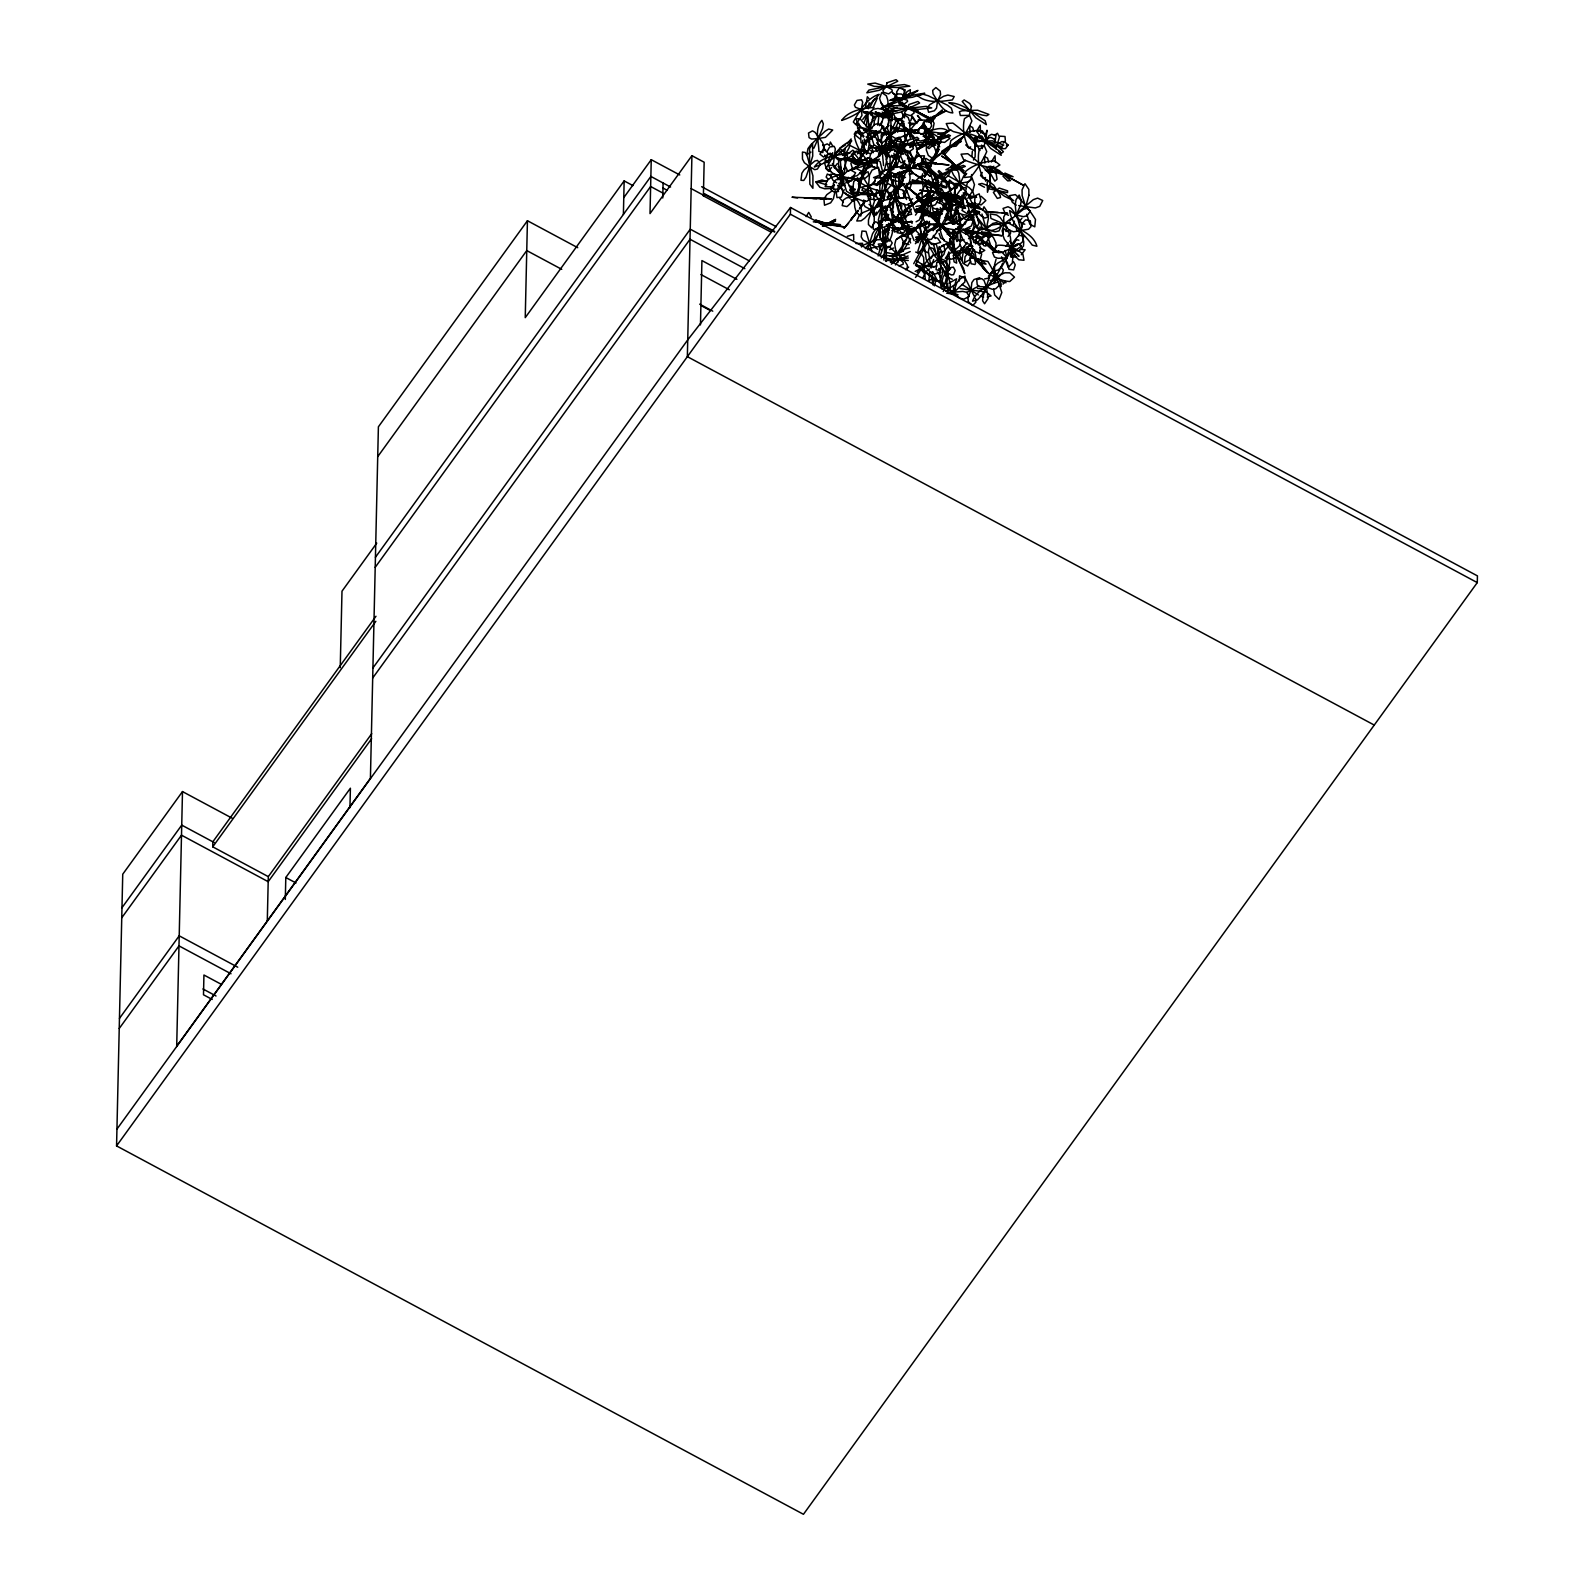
<?xml version="1.0" encoding="UTF-8"?>
<svg xmlns="http://www.w3.org/2000/svg" width="1594" height="1594" viewBox="0 0 1594 1594"><rect width="100%" height="100%" fill="white"/><g stroke="black" fill="none" stroke-linecap="round" stroke-linejoin="round"><path stroke-width="1.5" d="M874.17 125.229L874.189 121.283L876.839 115.465L878.752 117.298L877.816 125.288M896.047 143.042L899.355 160.476L900.889 162.727L904.814 161.891M928.724 281.401L929.9 272.136M930.318 212.221L930.338 207.439M933.187 282.955L931.912 271.936M898.598 222.443L898.657 217.661L902.881 217.999M936.156 192.595L936.256 186.896L932.908 186.339L930.816 188.849L925.895 205.765M939.065 261.436L939.125 257.65M1001.112 286.741L1001.152 283.832L996.21 273.71M116.94 1129.13L687.731 339.901L790.544 207.499L1477.439 575.892L1477.279 582.607L803.456 1514.3L116.561 1145.907L122.738 874.209L182.493 791.58L232.345 818.3M176.695 1046.501L182.493 791.58M267.294 920.953L268.31 876.64L212.739 846.832L212.839 841.811L375.965 616.26M285.306 899.434L285.804 877.517L350.401 788.213L349.943 807.7M340.239 667.667L341.993 591.195L376.762 543.116M370.406 778.669L378.396 426.813L527.435 220.729L577.725 247.688M527.435 220.729L525.243 317.644L624.151 180.899L632.918 185.601M623.393 214.433L624.151 180.899M679.761 174.961L651.249 159.679L650.013 213.596L691.916 155.674L704.149 162.229L703.392 195.843L771.237 232.226M662.745 197.995L663.084 183.011M691.916 155.674L687.353 356.657L1374.247 725.071M700.463 324.897L701.918 260.579L736.906 279.348M703.392 195.843L704.428 193.751L774.644 231.409M116.561 1145.907L790.385 214.214L790.544 207.499M942.213 289.152L940.819 281.799L935.917 280.285L934.423 285.844M860.202 159.261L862.852 140.272M842.27 175.121L842.409 170.638M869.627 128.556L869.746 124.073M995.871 247.827L996.011 243.025L993.58 237.865L976.006 215.808M959.369 280.962L959.528 275.802L965.446 278.492L974.352 296.384M907.225 269.227L907.384 265.321L904.715 261.117L888.974 246.293M948.769 292.658L962.756 291.383L966.741 292.34L969.212 296.444L963.971 299.154L959.887 298.178L953.351 292.878L953.63 285.625M905.492 177.273L901.845 178.907L902.084 172.929M937.87 178.448L937.491 187.913L942.293 189.746L945.66 196.201M940.779 261.735L933.148 248.525L929.82 247.369L935.299 256.773L940.779 261.735L938.268 252.211L939.185 246.671L941.915 252.33L940.48 268.689L939.404 270.582L936.077 269.625L936.794 262.352L944.963 261.775L950.283 268.569L949.008 270.083M953.571 244.38L954.906 251.852L959.727 252.988L961.68 248.126L960.186 244.878M840.118 178.369L840.377 173.248L837.926 169.801M880.326 231.429L880.008 237.626L884.451 244.5L887.958 247.508L889.811 247.13L892.241 242.965L890.03 239.658L888.197 240.017L880.526 247.05L878.155 255.937M895.429 264.943L901.586 255.339L910.234 251.553M867.574 196.301L869.507 174.902L872.038 170.14L878.453 167.25L879.47 174.404M971.603 174.563L971.324 179.684L968.375 181.875C959.947 182.991 948.988 186.697 943.409 177.791M952.495 165.417L955.563 165.617L964.091 171.056L958.93 166.155L955.563 165.617L941.596 156.053L947.274 158.902L966.243 174.603M958.392 169.562L955.125 169.044M975.548 243.822L975.827 239.16M1023.448 246.293L1023.746 241.81L1018.028 219.633L1015.199 214.413L1009.679 210.528C1011.393 224.595 1024.464 234.139 1032.254 245.117L1036.917 246.253C1033.271 233.282 1018.028 229.377 1008.026 222.642L1004.18 225.272L1009.48 230.313L1013.605 231.788L1028.588 229.197L1030.999 226.607L1030.302 220.749L1025.619 219.852L1023.248 222.383L1018.367 236.131M889.014 230.413L889.293 226.348L886.603 229.456L885.507 233.959L883.893 260.081M937.073 208.316L936.794 212.381L933.387 211.922L926.752 186.06M831.968 153.562L831.709 159.141L832.706 152.745M890.807 200.067L891.245 194.07L888.436 197.457M985.152 136.945L986.985 130.27L985.61 141.866C1009.122 153.303 984.156 141.348 980.071 136.546L985.889 142.165L981.705 135.869M840.735 167.031L840.417 171.076L842.808 173.367M885.387 221.187L886.822 206.284M959.449 221.885L957.815 210.428L950.941 209.99L948.55 208.196L948.251 204.749M917.486 132.84L917.566 131.764M971.902 156.351L972.36 151.271M987.224 181.895L987.483 192.276L990.412 182.453L989.117 166.115M886.204 261.456L886.324 252.589L882.1 231.728M884.311 234.039L884.869 228.201M921.611 212.56L921.232 216.565L925.576 213.735M838.922 158.902L838.404 163.963L841.253 174.364L841.931 184.864M918.642 132.621L919.001 129.114L920.794 127.62L925.377 128.715L926.951 132.242L920.674 134.175M887.639 231.21L888.316 224.913L898.279 220.928L906.847 215.29L911.708 214.234M922.567 173.826L921.99 179.066L918.343 176.775M886.065 159.48L886.782 153.243M885.746 184.904L885.268 189.068C889.89 196.52 898.239 203.056 906.807 205.048L912.107 202.259L908.381 197.656C899.753 197.337 890.289 198.573 882 200.983L878.991 206.343L883.734 208.097L887.878 206.244L899.036 196.401M942.512 211.863L943.19 205.985L945.381 202.916M851.973 158.284L857.672 162.249L869.049 157.607L857.672 162.249L855.32 160.556L860.64 159.181L863.549 160.715L857.672 162.249L846.633 157.567L857.672 162.249L858.15 158.185L853.507 152.506L851.535 154.538L852.67 156.929L860.461 164.062L855.54 164.421L852.471 162.588L869.427 163.963L837.527 158.304L868.491 164.82L876.501 168.008L847.869 158.563L852.989 159.52M879.928 220.849L879.45 224.913L881.402 224.575M882.359 184.207L883.136 177.851M882.339 207.419L881.641 220.948M994.517 281.899L994.556 264.843L996.051 259.304M995.951 148.84L999.438 137.064L997.485 133.238L994.377 135.51M897.004 96.955L889.711 100.402L902.523 99.027L903.061 95.281L901.606 94.086L896.665 93.827L894.732 96.855L907.285 100.103L907.564 101.398L903.678 104.566L899.116 104.208L898.837 102.972L906.986 94.863L917.965 90.4C907.365 98.449 893.816 103.749 881.103 108.272C893.935 100.402 909.815 94.684 924.779 93.309L912.485 97.274L890.767 100.063L902.563 99.047L910.114 93.01L910.373 89.722L907.086 91.615L902.563 99.047L900.59 99.764L904.475 95.959M868.312 108.79L869.148 102.674M887.021 137.084C885.606 145.552 881.083 154.738 874.269 160.058L869.527 159.061L870.623 153.562L873.911 151.291L882.12 150.155L889.611 147.007M863.789 199.927L863.251 203.673L865.143 206.702L871.42 209.97L874.249 217.461L874.229 221.865L871.719 227.822L868.451 224.535L868.471 220.032L874.807 200.107M906.827 183.449L905.87 189.825L903.041 193.711M927.429 143.281L935.917 139.973L935.499 142.743L929.063 148.621L927.389 147.525L935.917 139.973L948.53 134.753L950.462 135.749L940.938 139.495L931.514 140.073L933.964 136.765M995.333 139.774L996.011 135.251L991.448 134.314L988.798 135.948L985.61 141.866L994.576 143.181L995.353 139.535L990.83 137.423L988.4 137.961L985.61 141.866L986.048 138.578L987.842 137.702M887.041 182.852L887.659 178.667M884.052 171.614L886.623 161.333M883.255 201.183L885.826 190.921M939.663 262.93L940.34 258.646L936.136 243.723M904.794 148.461L891.943 156.81L889.313 156.969L888.077 153.901L891.444 149.975L891.963 146.15L890.508 142.902L896.486 138.618L898.976 139.455M973.456 160.038L975.11 156.81L975.528 137.502M990.711 166.095L989.715 172.232L994.835 181.138L997.047 179.265L996.19 173.985L994.277 172.212L989.715 172.232L985.271 170.14M1006.551 227.265L1005.874 231.449L1009.102 230.194M928.366 227.803L929.441 221.446M953.65 230.194L952.276 249.541L953.949 245.556L953.65 230.194L957.635 234.936L958.014 240.873L956.878 241.491L953.65 230.194L951.12 233.601L947.852 229.556M881.781 198.592L882.418 194.886M901.985 179.644L902.702 175.559M901.188 209.232L901.925 205.148M864.546 166.493L864.247 168.167L867.395 168.546L871.659 166.334L871.958 164.62L865.143 160.097L861.876 159.818M844.182 189.566L841.313 197.118L836.989 197.616L836.153 191.918L841.632 186.936M844.043 155.036L845.298 148.242M888.715 122.499L888.077 125.826L883.833 130.349L881.243 124.75C883.255 115.266 889.293 106.16 896.047 99.386M909.935 147.584L910.572 144.257M892.52 206.802L893.477 201.88M891.146 137.443L889.91 143.779L895.808 142.763M979.712 226.986L986.248 229.357L992.723 223.439L996.569 222.582L1001.351 225.85L999.059 230.911L995.134 231.807L986.248 229.357L988.419 218.498L987.961 212.739L983.996 206.821L982.542 210.408M866.339 127.022L867.754 112.855L863.31 112.556M880.924 205.646L880.665 197.337L883.136 182.633L882.1 180.222M927.628 209.372L928.525 205.227M835.256 190.344L833.423 198.632L830.633 202.837L824.516 205.247L823.919 198.991L826.788 194.687L832.148 190.842M973.376 249.003L969.57 259.782L964.549 262.671L965.047 256.773L972.918 246.353M964.808 224.535L972.4 209.571M939.464 254.94L938.627 258.527L934.642 261.695L915.175 271.418M878.692 205.506L880.167 199.37M888.874 232.445L879.988 255.976M850.279 190.702L851.256 186.697M960.265 227.803L954.866 238.542M890.07 119.729L886.862 117.119L888.615 110.026M954.547 220.709L956.559 216.425L956.978 222.602M964.211 246.313L962.059 259.224L962.915 263.209L967.578 266.019L970.487 261.456M907.903 214.971L908.799 211.544L904.436 209.81M893.656 177.671L894.732 173.587M1005.356 214.014L1003.662 217.103L1003.981 223.997L1002.128 230.951L1003.124 234.198M966.402 186.398L967.399 182.712L972.081 177.99L974.472 184.705L972.958 190.383L967.757 198.373M1002.626 263.189C998.84 272.873 992.564 283.134 983.877 289.132L977.381 288.375M874.827 137.064L876.441 131.186L867.455 135.211M927.309 184.007L928.425 179.923L931.514 183.569L929.88 199.011L921.81 210.547M923.922 245.177L922.787 249.262L917.865 252.968M867.475 249.919L872.536 233.78L875.226 229.576L882.618 224.654M1013.226 225.352L1014.422 221.187M894.174 215.31L888.276 230.971L887.3 236.012L888.994 241.312C895.35 231.409 892.64 218.159 890.249 207.439L887.2 206.184L886.244 212.42L887.619 216.226L896.286 228.34L898.896 230.094L903.121 228.301L901.248 223.001L898.697 221.287L892.381 221.387L886.364 219.394L883.255 220.251L880.506 224.893L883.196 227.524C890.568 224.794 896.824 217.999 900.829 211.265M960.445 200.983L962.238 194.886M861.517 247.03L862.613 243.324L855.958 243.523M939.783 194.149L941.536 188.231L938.009 188.032L929.88 199.011L923.185 200.465L920.316 199.37L917.905 194.588L922.189 192.057M905.372 96.736L902.563 99.047L904.575 92.392L903.778 89.662L899.315 87.849L896.605 91.934L897.402 94.723M911.648 182.971L909.835 188.789L905.95 187.355M904.356 117.279L904.754 112.297L908.062 108.352L908.879 104.546L917.945 101.478L919.618 103.032L901.088 112.038L888.695 114.609L890.787 111.839L908.062 108.352L926.214 106.36L931.713 107.934L919.12 109.309L896.167 108.153L889.611 105.862L901.686 105.602L913.621 111.221L914.179 112.935L910.493 115.685L905.332 114.051M910.732 120.845L912.226 116.083L916.929 123.475M936.256 213.197L937.71 208.655M924.739 248.684L926.234 259.344L931.055 267.772L933.666 259.603M939.842 281.68L941.297 277.137M896.505 167.45L899.175 159.28M884.65 217.083L886.125 212.6L885.208 205.765M831.351 153.761L828.123 160.675L825.034 160.914L827.804 154.339M953.351 292.878L956.719 283.194L959.688 279.109L965.008 276.121L964.888 281.979L953.351 292.878L948.888 288.574M976.524 131.366L980.21 125.149L980.469 131.445M991.368 161.99L995.074 155.774L995.333 162.09M925.815 226.268L917.845 251.234M956.42 214.254L957.815 210.428L955.543 214.134M864.048 122.858L867.754 112.855L862.752 119.411M955.603 214.871L957.795 208.973M902.224 168.944L903.957 164.282M908.998 168.625L910.174 165.457M885.148 252.709L886.922 247.947L885.268 242.408L880.725 246.771M902.563 99.047L905.233 89.862L902.762 89.125M975.07 242.866L977.361 236.908M833.184 165.736L835.316 148.76L834.18 146.369L829.657 146.967L827.007 151.55L828.123 153.881L833.941 156.013L838.006 159.798L841.473 160.157M887.4 199.17L889.053 194.966M881.303 182.234L879.709 186.259L880.267 195.066M929.92 168.107L940.38 141.368L929.143 169.183M969.889 236.749L980.728 237.367L985.75 235.912L989.575 230.791L983.578 228.998L978.676 230.413L969.889 236.749L978.098 242.965L980.569 247.09L979.812 253.227L974.073 251.234L971.543 247.01L969.889 236.749L973.854 226.806L973.914 221.825L969.989 217.023M870.065 107.077L873.871 99.565L877.298 98.19L872.934 107.874M886.384 220.37L888.735 214.532L885.766 214.891L883.614 217.98L875.066 234.796L873.074 245.416C878.872 234.796 882.797 221.108 881.004 209.173L878.433 219.633L879.768 235.613L880.645 238.522L883.514 238.423L882.777 229.556L876.999 222.283L875.206 221.785L872.914 225.153L873.333 229.118L875.086 229.596L880.346 226.886C880.665 237.008 870.045 241.093 865.303 248.624M845.776 183.171L848.187 177.253M873.93 134.633L875.524 130.708M852.89 158.703L850.897 163.445L852.69 169.482M860.162 161.392L858.21 166.015L854.523 168.326M872.038 159.38L858.289 183.987M896.665 174.224L893.218 176.854L891.325 175.878L888.794 170.399L886.403 160.436L888.396 154.319L889.99 156.112L890.189 160.237L888.416 179.743L885.148 190.045C882.418 178.608 890.468 167.27 894.931 157.129L898.339 155.734L893.975 165.437L883.793 176.954L881.442 178.528L879.709 176.914L881.94 171.714L884.351 170.12L893.596 168.685M889.89 199.469L891.544 195.624M915.474 277.456C922.468 268.888 927.469 254.781 939.882 253.147M922.707 278.372L924.46 274.367L923.603 257.371L921.452 253.924L915.733 252.071M1009.361 221.068L1016.215 214.971L1020.459 205.447L1021.276 200.505L1019.184 195.006L1016.036 199.728L1015.199 204.769L1016.215 214.971L1020.937 222.263L1022.013 226.806L1020.04 232.804L1016.753 229.835L1015.697 225.392M890.628 126.862L897.462 131.306L900.829 123.754L903.32 121.642M896.924 141.109L898.677 137.243L900.61 139.076L900.59 143.121L898.279 152.964L895.629 162.747L890.03 171.514C888.834 160.416 900.072 153.542 903.519 143.819M884.032 199.409L880.665 197.337L884.869 188.192M813.876 148.182L822.524 128.596L823.341 123.914L821.906 120.347C814.235 128.775 818.758 141.328 818.898 151.39L822.803 152.566L823.839 146.449L822.843 143.002L815.072 132.322L812.482 130.867L808.517 133.039L809.055 137.622L811.585 139.057L818.36 138.519L825.453 137.343L832.726 130.031L828.621 129.054L825.154 131.186L811.027 144.536L807.999 148.561L806.843 154.558L810.928 152.107M928.425 170.697L924.44 177.173L927.13 171.873M910.652 238.462L903.26 250.896L897.362 254.363L902.144 248.425L909.098 233.641M869.726 141.149L868.172 149.736L871.619 145.532M967.159 242.467L961.72 249.859M960.624 199.37L966.183 192.157L966.362 195.743M951.658 200.705L947.374 209.372L948.47 217.641L950.721 220.829L956.101 221.606M946.657 218.956L943.887 224.555L948.729 223.359L951.02 220.928M867.913 151.45L866.478 154.339L863.271 144.078M908.998 206.303L903.818 216.525L904.914 219.036L911.429 209.113M903.798 196.979L906.707 191.28L906.189 186.757M889.89 146.708L892.082 142.424L887.898 131.485M929.242 167.41L939.045 149.079L935.22 157.527L930.258 163.226L930.836 159.619L933.885 156.152L929.581 170.1M923.384 216.525C916.769 226.866 923.026 239.917 924.261 250.955L928.106 252.828L929.362 246.592L927.828 242.487L916.072 230.851M915.434 265.122L928.804 239.279M933.267 230.672L939.902 217.86M844.162 168.725L846.613 160.038L843.425 154.379M869.109 162.01L858.907 186.08L858.03 194.129L865.383 163.823L861.816 172.391L864.267 179.086L868.71 175.201L868.132 171.833L866.817 172.052L857.393 180.74M915.494 215.11C920.077 208.117 926.572 200.864 934.423 197.616L938.348 199.629L935.419 204.709L931.653 206.104L923.803 205.247L915.892 206.463M945.342 207.359L948.35 200.824L943.748 209.033M931.135 258.487L933.148 254.681L935.379 254.781M882.379 177.631L876.919 185.462L874.07 184.386L875.265 178.767L877.756 176.595M881.582 207.2L876.122 215.051L873.273 213.975L874.488 208.356L880.725 205.606M902.005 179.445L904.017 175.679M1009.998 252.47L1001.889 266.437L998.223 269.944L992.145 271.737L993.939 266.796L997.705 263.189L1007.129 257.81L1005.117 250.417M857.672 162.249L860.68 156.67L860.302 153.901L856.177 151.131L852.77 154.299L853.149 157.009L857.672 162.249L864.446 152.466L859.186 160.576M913.741 263.687L927.628 238.283M932.251 229.815L935.718 223.459M982.223 172.471L980.569 175.539L983.378 178.329L985.53 177.532M868.551 196.879L869.926 194.348M941.456 213.138L936.873 221.347L937.71 222.064M879.788 176.755L882.777 171.395L886.822 169.582M915.275 168.227L917.666 163.983L924.321 163.345L926.154 161.831L924.58 158.304M901.626 181.676L896.226 188.809M899.674 228.978L897.063 232.644L900.749 233.342L904.794 231.927L904.814 230.433L900.989 227.862L902.862 224.555M879.489 199.389L874.17 210.249L873.95 216.067L876.421 212.141M879.569 125.707L881.661 122.041M902.702 179.584C899.255 189.327 888.037 196.201 889.213 207.28L894.812 198.533L897.482 188.75L899.793 178.907L899.793 174.862L897.88 173.029C891.644 180.401 898.657 188.251 898.538 196.261L900.072 198.493L904.017 197.656L903.957 192.157L902.443 189.965L897.482 188.75L893.337 185.581L890.647 185.761L887.26 189.686L884.052 190.662L881.303 195.325L883.973 197.935M954.567 239.1L965.067 221.945L968.634 219.295L973.356 220.032L971.483 225.91C964.171 229.895 955.464 233.023 947.254 234.438M891.723 214.393L893.417 211.464M972.798 230.851L975.907 225.491M844.7 155.435L849.044 147.963L851.136 138.957L847.072 143.659M955.204 189.128L957.376 185.402M917.148 272.614L919.678 268.37L924.739 273.451L925.237 279.05M879.509 159.121L858.429 165.457L850.798 169.622L861.577 166.752L868.85 162.209L871.26 158.204M806.166 216.625L808.716 212.381L811.346 217.043M837.886 179.863L841.253 174.364L832.407 163.544M943.21 291.563L947.593 284.429M864.964 143.56L857.413 153.96M882.438 241.033L884.75 237.406L887.3 241.81M980.728 133.099L982.243 130.768L986.307 137.164L984.096 146.03L975.189 146.13L974.273 142.384L976.883 141.408L992.484 140.85L1003.722 145.054L1001.59 146.389L996.927 145.652L975.07 139.236L963.693 133.338C977.481 133.358 988.878 144.337 999.996 151.39L1001.211 155.295L990.711 148.441L977.082 132.123L979.015 130.608L984.733 134.215L985.73 137.044M904.874 160.516L903.081 163.246L908.978 165.716M870.722 147.445L868.65 150.553L864.346 151.051L863.51 145.353L868.969 140.372M925.536 136.207L931.613 125.886L931.055 122.977L926.552 120.128L923.504 122.3M896.565 250.995L894.214 254.462L890.09 256.176M863.789 130.648L864.924 128.994L867.415 130.907M867.315 137.243L868.411 135.629M834.3 167.828L837.129 163.724M979.991 150.513L974.87 141.607L978.995 135.61M993.839 166.234L989.715 172.232L986.028 166.932M870.463 139.595L876.441 131.186L879.031 140.949M887.38 126.484L885.009 129.791L888.376 133.896L891.544 134.255L895.489 132.302M377.718 456.661L526.757 250.577L561.746 269.326M623.772 197.656L651.249 159.679M121.961 907.743L181.736 825.114L214.234 842.549M375.427 557.282L650.87 176.436L670.596 187.036M121.742 917.805L181.497 835.176L268.19 881.681L371.601 738.699M375.188 567.344L650.631 186.498L662.865 193.073M212.739 846.832L375.845 621.301M704.428 193.751L703.392 195.165L691.178 188.61M119.45 1018.427L179.205 935.817L237.725 967.199M372.916 667.986L690.262 229.197L749.459 260.958M119.231 1028.509L178.986 945.88L231.01 973.775M372.677 678.048L690.023 239.259L744.856 268.669M268.31 876.64L371.721 733.678M176.715 1046.162L370.406 778.33M920.316 217.86L923.165 213.935M1005.814 246.353L1008.325 242.886M951.379 243.444L943.787 251.374L937.451 252.49L939.583 247.767L949.745 241.969M945.84 196.261L948.33 192.894L951.977 196.6M861.517 205.865L864.087 202.398M892.301 255.976L896.187 254.442L902.184 246.432L903.36 241.81L900.789 236.091L895.868 239.937L894.732 244.44L897.92 262.532M993.66 282.835L1002.546 272.674L1003.323 269.944L1000.893 266.816M859.624 208.495L865.243 201.063M1014.86 215.07L1033.311 199.668L1037.614 198.114L1042.735 200.525L1039.746 206.343L1035.343 207.957L1018.646 205.606M1018.865 222.263L1021.973 218.139M901.845 178.907L904.475 175.44M881.223 257.929L883.853 254.442M988.36 276.18L993.48 270.143M850.698 220.231L858.23 210.348L850.937 219.713L857.213 211.484M917.885 242.686L926.433 228.38L929.9 225.073L934.124 223.738M859.684 208.435L864.087 202.677M864.904 201.761L859.385 208.874M1021.256 254.761L1025.121 249.76L1020.24 249.322M862.553 193.81L875.106 180.76M1008.006 236.47L1010.716 232.983L1009.739 229.795M925.118 140.113L919.499 147.306L916.291 149.119M878.971 202.916L864.785 218.139L861.079 220.809L856.775 220.988L859.385 215.21L863.191 212.48L879.529 205.686M1003.005 284.111L1005.236 281.441M941.058 183.669L937.491 187.913L932.51 184.027L930.278 183.948M937.87 261.017L943.907 254.402L944.923 250.896L943.867 244.838L941.735 245.775M903.36 233.9L901.008 236.669L907.125 234.856M831.61 167.569L828.481 171.235L825.991 168.565C832.048 157.846 839.241 144.835 851.754 140.87C842.568 152.486 828.442 162.568 814.315 166.971C821.448 157.069 835.415 154.817 846.693 154.02L847.869 157.726L843.605 159.34M866.219 132.143L869.607 128.197L872.277 128.018M949.566 210.388L946.159 214.273L945.84 220.271L950.144 219.195M906.428 238.961L902.662 243.224L908.998 244.52M857.711 211.325L844.003 228.36L848.606 223.16M953.332 217.481L955.762 214.712L956.36 209.691L954.886 188.451L953.63 183.708L949.466 179.923C945.501 190.742 956.798 198.393 958.671 208.396M870.862 122.818L873.094 120.327M843.525 169.382L845.756 166.872L847.47 170.737M919.2 128.855L922.149 125.647M918.264 224.993L922.169 220.809M894.194 222.423L897.163 219.255M915.374 243.703L929.143 229.795L932.869 228.221M1003.303 143.101L1005.376 140.89L1005.017 136.506L1000.056 136.187M968.554 238.701L972.898 234.119L967.837 233.162M930.577 122.917L935.001 117.936L926.811 120.745L933.984 115.904L928.864 122.16M890.229 210.348L893.517 206.941L890.608 202.817M888.675 176.655L891.544 173.786M870.304 112.198L873.313 109.229L877.975 108.452L887.459 110.584L897.482 110.683M910.433 147.306L914.279 143.5L917.387 149.079L917.148 153.542L913.203 161.313L914.059 168.625M873.691 137.263L877.776 133.298L881.243 132.382L886.583 134.693M847.709 182.493L853.906 178.946L859.226 181.258M975.787 243.424L985.59 235.832L989.495 237.247L986.168 242.627L978.317 244.679M948.828 283.234L956.639 278.83L954.886 284.529L945.76 291.224M958.074 255.837L970.049 244.938M955.244 289.132L951.937 292.3L958.054 294.85M937.631 138.359L944.644 132.481L950.662 129.752L939.643 137.702M934.622 229.297L937.73 226.388L939.444 220.41L935.817 220.55M933.745 217.82L936.256 215.529M905.691 269.725L908.64 267.055M845.218 155.853L852.83 150.234L855.42 152.347L848.506 158.105M916.171 180.321L919.22 177.592L915.335 174.543M891.405 264.166L895.967 260.081L892.082 257.013M830.295 153.124L823.6 157.049L819.914 154.14L822.564 150.314L825.553 149.597M1019.243 244.679L1022.571 241.75L1023.886 235.693L1018.865 235.474C1011.991 242.129 1007.328 252.131 1005.993 261.595L1008.265 267.393L1012.29 263.09L1012.808 258.029L1010.337 236.868L1008.683 232.206L1003.802 228.619L1002.726 234.597L1004.419 239.379L1014.96 252.41M887.021 197.118L891.644 193.133M906.568 128.178L904.017 130.369L897.462 131.306L895.509 127.759M909.716 169.841L912.844 167.211M925.377 121.523L930.637 117.159L934.104 123.316L933.008 128.715L926.532 138.319L926.333 150.035L928.326 155.435L934.423 159.739L936.495 152.964L934.542 147.684L926.532 138.319L924.321 126.803M904.475 210.707L899.733 214.612L927.549 193.81C895.33 218.219 906.269 206.802 930.497 192.774L925.038 196.122M942.253 109.906L928.824 121.343M880.665 197.337L883.853 194.727M896.386 142.643L888.017 150.593L878.533 155.295L878.952 152.546L882.399 150.334L895.848 144.556M915.494 210.388L947.872 192.655L959.189 183.708L946.059 193.512L916.151 209.75M898.179 206.124L901.507 203.514M956.4 188.291L957.376 187.514L952.714 183.27M1016.215 214.971L1023.388 209.352L1027.074 208.356L1030.401 211.046L1027.034 215.728L1023.448 216.684L1016.215 214.971L1011.174 208.316L1008.006 206.742L1003.044 208.435L1005.256 213.696L1008.504 215.31M834.3 184.605L831.57 186.737L825.134 186.777L826.907 180.7L830.892 177.592L841.253 174.364M979.752 212.181L977.182 214.194C969.411 215.13 959.409 217.143 955.145 208.495L959.05 206.562L962.756 208.256M973.157 207.798L975.667 205.845L979.892 207.081M1010.277 222.722L992.883 224.814L988.121 226.328L985.231 229.675C995.612 233.421 1003.403 223.758 1011.094 218.498M902.224 217.74L899.414 221.008L903.081 219.693M872.177 119.291L875.624 116.681M883.355 214.672L886.125 212.6L882.658 209.551M867.475 140.73L870.185 138.698M871.021 147.604L873.811 145.512M834.499 185.322L831.41 187.634L830.992 189.825L834.579 192.396L838.603 191.38M942.333 111.022L926.811 122.1M926.473 198.314L923.065 200.844L920.216 200.904L916.251 197.397L918.921 193.452L921.85 193.412M966.701 173.626L963.812 175.778L960.345 183.131L955.284 189.148L954.248 193.153L956.021 199.13L960.325 196.66M929.342 269.047L925.935 271.598L923.065 271.638M921.471 126.862L924.221 124.85M909.596 125.607L917.965 121.682M915.594 241.65L926.333 234.816M893.337 147.664L896.366 145.512M906.647 208.774L924.261 196.261M879.111 198.413L874.17 200.346L873.691 196.7L876.102 193.073L877.975 193.273M903.997 184.246L891.126 192.595L888.496 192.754L887.26 189.686M928.884 280.763L933.745 277.476M899.833 166.812L903.838 164.122M885.587 252.39L896.187 254.442L904.635 248.963L909.477 247.947M923.105 144.357L920.097 146.25L916.53 141.567M979.374 253.705L984.773 250.338L979.832 247.628M822.484 226.149L835.654 219.394L822.604 226.248M1006.073 282.676L1003.005 282.258L997.505 277.695L992.424 280.723L990.013 280.365M935.917 139.973L918.204 149.298L925.895 144.018M845.318 145.094L839.779 148.282L844.681 152.606L849.801 153.263M966.283 230.632L970.148 228.42M978.776 285.984L966.881 292.379M851.893 190.802L855.042 189.028M916.092 221.765L919.339 219.952L921.591 215.628L927.509 195.185L927.967 190.104L925.217 185.183C917.965 194.289 925.855 205.487 924.161 215.748M847.032 171.216L856.098 168.366L861.836 171.335L857.054 175.798L851.953 176.555M909.357 174.523L912.904 172.67L909.158 168.067L900.371 168.386M859.445 163.226L868.85 162.209L880.087 155.774L879.788 153.343M937.511 214.373L941.456 212.381M909.477 200.366L912.704 198.752M822.624 226.308L835.555 220.948L825.831 225.192M890.827 170.498L894.075 168.964M926.014 190.702L919.718 190.244L945.979 193.571L947.872 192.655M959.907 241.431L963.892 239.558M900.471 131.206L904.316 129.413L914.458 130.23M928.326 222.343L896.625 239.14L927.15 221.247L918.184 226.009L908.46 233.979L911.19 233.8L916.171 229.536L907.265 231.329L913.681 227.663L915.115 227.504L914.697 229.038L929.362 222.901M1014.96 255.339L1012.728 256.335L1010.696 247.469L1016.255 239.578L1018.865 240.216M938.866 175.021L940.998 174.105L942.074 180.142M940.878 283.254L943.01 282.317L944.086 288.375M897.422 230.791L894.513 232.027L893.517 228.081M970.387 198.692L976.285 196.182M995.114 276.977L1004.937 272.793L1009.819 272.853L1014.481 277.137L1009.759 281.52C999.797 280.962 989.097 275.304 982.621 267.732L981.525 260.42L987.862 261.416C993.7 270.92 998.521 281.839 1001.789 292.519L999.099 299.393L994.676 294.99L993.62 289.291M956.539 257.152L951.857 259.145L945.302 258.367L948.39 253.984L953.172 251.932L970.507 248.784M899.036 265.939L903.14 264.205L903.24 262.412L899.554 259.284L895.27 256.375L885.188 255.399L885.925 257.949L889.591 258.826L908.261 260.48M889.611 249.7L893.636 248.006M915.733 239.598L927.23 234.816M916.61 239.08L927.648 234.517M895.051 174.144L905.83 170.379L911.35 170.598L893.218 175.44M879.569 175.181L873.552 177.611L880.725 178.03L891.185 175.738L889.731 172.491M912.545 166.015L915.972 164.66M908.102 255.996L890.428 262.472M855.081 189.965L851.893 188.092M970.686 146.907L968.514 147.704L965.705 144.895M931.016 136.666L926.532 138.319L930.577 139.674M906.847 230.074L910.891 228.6M960.963 201.402L947.374 209.372L937.232 209.531L933.148 208.137L930.677 203.594M970.347 204.949L975.309 203.155M969.152 197.596L972.38 196.421L976.604 197.357M892.819 133.478L885.168 134.334L882.737 135.928L880.506 141.149L882.259 142.743L884.61 141.169L894.792 129.652L899.155 119.948L895.728 121.343C891.285 131.485 883.235 142.822 885.965 154.259L889.213 143.958L891.006 124.452L890.807 120.327L889.213 118.534L887.42 128.676L892.142 140.113L894.015 141.069M876.6 183.629L858.907 187.833M909.795 228.759L900.989 227.862L909.457 225.013M897.123 107.336L878.234 115.784L873.452 116.561L870.344 114.648M867.594 196.66L881.343 191.499M1017.111 245.376L1002.686 252.27L998.402 252.788L993.5 249.501L997.764 245.277C1006.472 244.599 1016.334 248.365 1022.87 254.104L1023.986 260.26L1018.845 259.762L1015.458 256.614L1010.696 247.469L1015.717 240.495L1010.696 247.469L1010.596 256.833L1011.752 257.212L1010.696 247.469L1019.582 243.703L1020.957 246.632L1016.793 249.401L1014.302 249.7L1010.696 247.469L1017.012 244.101L1019.901 244.121L1022.531 247.668L1018.905 250.916L1015.956 250.896L1010.696 247.469L1019.004 256.335L1016.295 253.924M929.043 201.203L928.186 197.038L934.004 195.165M932.988 267.154L936.873 265.899M979.792 277.695L974.034 279.528L971.862 282.596L970.945 290.427L967.937 297.779L968.315 301.704L972.679 305.55L975.867 302.183L975.488 298.357M936.714 196.839L929.88 199.011L926.313 194.627M885.228 144.596L892.082 142.424L886.902 137.682M891.943 230.652L898.717 228.56M864.665 149.517L854.045 152.267M905.512 222.981L911.449 221.187L912.047 223.479M847.291 236.31L853.607 234.497L853.746 239.897M965.944 247.249L972.22 245.456M958.552 220.41L962.377 219.334L959.289 216.764M987.204 297.002L991.05 295.926L987.941 293.356M901.666 142.165L906.627 140.79M861.119 245.934L877.158 239.797L880.805 239.578L884.232 243.005L879.509 246.711L875.783 246.931L863.051 240.076L861.198 236.868L861.975 231.05L866.02 231.389L871.998 251.673M904.974 183.928L901.287 184.884C895.669 193.273 892.481 204.171 892.56 214.273L896.207 219.135L898.956 213.755L893.497 190.921M869.288 248.564L874.648 247.329L877.736 249.262M902.483 118.335L898.378 119.271L894.194 117.518M912.485 221.606L909.178 222.323L887.659 218.896M916.171 237.725L926.174 236.589M885.447 260.778L908.381 258.009M885.188 229.596L888.496 228.998M984.693 278.87L988.858 278.113M924.181 131.923C932.151 131.126 940.161 125.508 947.832 130.788L944.644 132.82L939.802 132.999L924.679 130.967M896.027 145.552L881.522 148.461L874.349 148.023L884.849 145.233L896.286 146.947M881.861 208.296L884.829 207.858M900.989 227.862L912.007 226.408M888.117 119.929L894.154 119.151C901.646 124.99 908.819 132.481 914.279 140.252L913.302 146.469L909.516 144.715M1011.871 257.272L1016.633 256.734M977.361 243.623L980.987 243.224M918.104 120.028L919.32 119.909M917.287 155.814L918.503 155.674M886.862 117.119L890.408 116.78M872.416 138.817L867.913 139.216L870.185 145.174L873.771 147.883L882.12 150.155L883.554 165.577M845.059 185.362L840.556 185.781L842.827 191.738L846.434 194.448L862.992 201.003L867.016 201.282L870.942 197.696L866.2 193.87L862.254 193.571L854.763 196.72L846.553 197.855L843.266 200.127L842.19 205.626L846.932 206.602C853.726 201.302 858.269 192.117 859.664 183.649L857.632 177.731L853.766 181.596L853.129 186.279L854.783 207.2L856.217 212.141L860.76 216.067C864.247 205.825 854.683 197.875 849.941 189.865M1001.789 212.64L1007.767 213.337L984.434 211.743M942.054 213.735L915.215 211.902L917.227 211.006L939.284 214.373M892.321 228.54L898.817 228.042M951.538 209.073L947.374 209.372L941.157 203.693L936.973 202.279M913.163 161.512L910.433 161.691L914.757 161.711M891.444 149.975L894.134 149.796L898.279 152.964L903.26 154.2M884.411 243.683L878.274 244.081L881.123 249.84M910.194 181.955L914.657 181.676M833.523 188.371L824.795 188.789L819.874 187.255L815.889 182.114L821.946 179.983L826.987 181.557M915.813 237.068L926.692 236.789M869.049 199.469L873.97 199.27M946.617 293.157L954.567 294.332M820.213 198.792L826.708 198.573L804.332 198.154L831.45 198.792L791.979 197.218L797.598 197.915M979.334 211.643L974.91 211.344L977.979 211.504M868.85 162.209L876.959 162.09M921.79 264.205L928.943 266.577M909.178 173.746L913.342 173.686M893.457 189.925L895.33 199.23L897.542 199.21L914.099 240.594M958.711 240.196L963.653 240.156M897.382 98.33L903.459 98.31M937.73 134.195L943.548 134.175L949.944 138.339L944.604 142.404L934.602 141.049M971.164 136.307L974.87 141.607L979.413 141.587M892.939 224.854L886.384 224.754L887.22 226.946M915.853 265.72L934.722 266.656M890.926 227.623L898.976 227.822M979.672 137.542L974.532 137.403L974.87 141.607M884.969 117.059L878.174 115.206M934.941 244.48L931.434 244.4L929.501 241.192M828.82 162.508L824.417 162.349L826.23 168.426L834.12 174.085L849.542 178.329L852.83 177.392L855.599 172.77L850.837 170.1L847.45 171.056L841.891 176.555L835.495 180.122L833.383 183.33L833.642 189.327L837.647 189.088C840.855 179.325 848.606 168.366 843.844 157.826L840.337 161.273L841.891 176.555L846.573 191.26L851.375 194.229C851.375 182.095 839.48 174.224 832.825 165.338L828.681 165.338L830.673 171.275M812.801 198.513L816.746 198.652M976.265 211.504L967.638 211.683L978.836 211.663M987.224 211.962L998.163 212.4M882.976 191.579C872.456 189.686 861.039 184.804 853.388 177.073M948.37 204.47L954.886 204.829M967.478 204.47L970.029 204.61L968.833 203.673M894.593 151.45L898.099 151.669L899.913 148.601L898.438 147.325M897.302 181.258L890.568 179.624L891.185 175.738L884.072 174.822M899.036 173.407L903.021 173.666M949.586 181.855L941.078 181.656L942.572 187.195L946.338 187.913L946.896 186.598L944.963 177.552M847.271 180.481L851.654 180.819M905.671 130.927L913.9 132.8M909.775 136.148L913.342 136.426M890.787 115.465L879.828 116.043L882.877 117.876L887.818 117.498L875.206 111.998L876.541 112.138M908.441 122.977L913.402 123.435M882.857 231.21L886.842 231.588M954.906 221.367L952.754 221.128L956.221 223.379M874.03 107.456C862.752 108.253 848.805 110.504 841.652 120.407C855.779 116.003 869.906 105.921 879.111 94.305C866.578 98.27 859.385 111.281 853.348 122.001L855.819 124.691L861.975 115.485L861.278 109.448L862.673 102.195L861.537 99.804L856.994 100.402L854.364 104.985L855.46 107.316L861.278 109.448L865.363 113.234L868.81 113.592M825.293 181.337L816.068 181.656L826.868 184.884M847.629 178.13L854.245 179.006M896.187 254.442L904.874 255.598M880.207 195.604L884.61 196.182M945.979 193.571L947.832 193.83L925.775 191.021L959.15 196.082L953.451 194.747M999.398 147.027L1001.988 147.385M963.493 199.27L962.198 199.091L963.115 201.641M905.432 139.634L904.316 129.413L894.114 127.899L889.93 125.488M927.887 190.941L949.406 194.109M813.299 221.825L840.476 224.694L823.46 224.116L831.112 225.431L815.55 220.111L833.961 225.511L844.959 227.045L815.65 221.686M952.873 183.808L959.189 184.824L962.557 189.048M891.644 116.78L864.884 111.739L891.504 117.239M988.758 188.789L1007.567 192.575L1007.587 190.842L999.259 188.072L993.381 192.376L997.326 198.393L1000.514 197.497L1000.155 195.524L993.68 185.083L985.391 179.225L985.61 181.118M937.949 213.098L942.293 213.835M960.106 288.594L986.387 292.081M893.337 176.137L899.116 178.189M876.521 139.415L880.705 140.272M849.164 185.98L853.348 186.817M897.741 147.664L903.3 148.8L907.265 152.227M878.433 112.556L891.006 117.697M940.56 213.058L935.02 211.863L932.032 213.337L931.912 214.791L938.906 217.88M929.202 170.339L933.008 171.216L948.43 184.187M878.095 131.605L881.402 132.422L882.917 134.593M940.44 215.409L916.291 208.734L922.747 209.631L939.005 215.907M915.056 129.772L918.383 130.628M969.072 220.271L964.988 219.215L961.979 215.17M904.276 128.158L908.062 129.134M820.89 224.276L824.477 225.232M935.558 143.121L939.025 144.078L935.399 141.766M866.1 136.865L870.244 138.02M838.743 183.43L844.979 185.143M895.828 118.275L900.65 119.61M870.902 153.801L860.421 150.792L850.558 145.751M897.721 119.67L903.858 121.463M980.23 296.046L983.618 297.042M960.445 249.142L968.176 251.812M1003.981 223.997L990.95 218.438L990.233 213.915L996.629 214.991L1000.096 217.481L1006.87 226.886M933.148 236.829L937.651 238.303L940.599 242.408L934.363 244.161L929.74 242.647L918.084 234.557M947.753 175.579L968.993 187.514L972.579 190.921L974.592 197.018L969.77 195.863L966.084 192.376L953.491 174.922L951.399 170.399L951.479 165.079L956.599 168.605L958.751 173.228L961.082 190.344M908.54 160.795L913.103 162.389M860.142 139.076L854.245 134.175L855.819 131.445L861.557 135.53M960.764 224.634L963.354 225.591L959.189 223.28M970.447 135.869L953.371 131.585L948.789 129.014L946.238 123.575L952.873 123.077C961.162 129.094 969.172 136.626 975.608 144.616L974.731 150.653L968.773 147.764C963.971 139.375 962.218 128.038 964.47 118.653L969.531 115.326L971.902 120.985C967.996 129.831 962.417 138.778 956.121 146.13L949.665 146.847L950.821 140.71C958.632 134.235 969.79 130.469 979.931 130.389L985.012 134.334M953.75 195.225L949.645 193.671L953.889 195.863M946.756 215.708L952.256 217.8M941.177 262.831L940.34 258.646L945.162 260.499L948.51 266.955M919.1 163.604L927.668 165.298L931.613 161.751L925.915 158.424M923.026 136.167L931.932 140.571L935.738 145.353L926.712 141.408M917.666 163.983L931.135 170.16L934.941 174.941L925.915 170.996L917.666 163.983L920.814 169.303M907.026 237.187L903.001 235.593L900.311 231.23M953.212 196.062L946.298 194.149L963.055 200.346L957.157 197.776M991.607 166.593L999.418 170.658L1010.516 180.62L1007.727 180.879L1002.985 176.197L1004.917 175.121L1013.087 176.715L1004.897 173.069L1004.917 175.121L1023.109 185.063L1004.917 175.121L991.906 169.94L990.392 170.897L1004.917 175.121L991.807 167.509M946.159 218.458L950.542 220.251L944.883 217.262M920.396 168.167L921.83 168.765L920.356 167.569M887.978 176.595L891.046 177.851M916.052 139.296L920.236 141.049L926.393 139.634L923.643 134.275C914.617 131.824 904.495 130.708 895.151 131.007L890.667 135.47L895.31 138.339L900.092 137.562L918.981 129.114L922.886 126.026L925.297 120.068L919.24 120.108C911.489 126.723 905.412 136.606 903.081 146.509L905.691 152.127M947.533 195.942L962.198 202.856M887.579 183.509L890.767 184.864M952.276 279.269L947.374 277.177L945.999 283.274L947.394 287.119M1021.356 222.781L1024.803 224.236M955.543 228.6L967.498 234.677L970.447 238.243L970.786 244.46L965.984 243.444L963.095 239.977L957.516 226.926M907.464 158.742L913.203 161.313L910.194 151.669M972.559 204.331L981.784 209.312L966.761 202.139M944.266 239.718L940.699 238.084L939.085 233.382M972.26 203.056L981.107 204.929L985.829 200.545L981.147 196.261M998.78 151.589L1001.829 153.004L1003.423 151.729L996.449 145.174L994.736 146.509L993.301 145.592M962.039 225.551L952.754 221.128L961.78 226.049M850.977 199.668L854.444 201.322M921.292 127.58L928.884 131.206L924.042 125.149M831.032 175.838L827.326 174.025L826.15 177.054L828.302 179.464M890.428 108.093L893.656 109.707M884.172 151.211L888.276 153.363M984.494 187.235L978.636 184.187L981.944 183.449L986.307 185.043L1005.475 194.089L1013.744 200.764L1004.399 196.221L989.754 185.103M958.612 226.567L961.581 228.121M930.677 132.163L940.858 138.698L940.878 142.663L934.881 140.272L929.86 133.298M790.385 214.214L1477.279 582.607M701.679 186.717L776.238 226.707M704.409 194.428L774.644 232.086M662.984 188.032L667.368 190.383M700.922 274.547L729.335 289.789M699.686 304.155L712.757 311.169M701.519 305.809L710.247 310.491M285.804 877.517L295.986 882.976M221.407 984.375L203.932 975.01L203.494 994.776L212.221 999.458M202.936 988.957L216.027 995.991M951.18 211.464L947.374 209.372L945.063 203.813M946.298 217.581L950.602 219.952M896.286 95.959L892.52 92.87L896.087 94.963M838.085 158.424L836.192 157.308L836.312 153.044L839.6 150.533L842.927 155.435M935.2 220.908L943.269 225.91L950.383 233.262L924.42 209.432L931.653 215.23L951.757 238.144L932.888 214.752L937.83 219.255L940.5 226.448L936.316 224.575M946.099 216.625L949.207 218.517M978.377 294.93L962.198 284.509M902.762 152.984L899.733 151.131L903.14 153.542M898.956 180.72L901.965 182.573M920.336 216.904L923.046 218.557M906.986 107.396L905.93 106.718L906.01 108.412L901.387 102.693M973.914 217.382L970.128 214.911L966.801 200.167L962.198 196.321L964.091 206.284M916.789 260.938L924.381 265.879L930.478 272.235L934.682 274.048L940.898 272.713L938.826 268.43M949.167 184.167L933.925 174.583M937.033 210.269L940.54 212.64M927.788 192.794L928.186 197.038L932.291 199.828M924.839 140.571L933.805 146.11L933.088 143.839M888.416 223.28L891.146 225.172M929.92 170.638L933.267 172.989M935.279 281.221L931.932 278.87L933.128 285.087M864.028 136.307L860.262 133.657L857.472 127.819L861.736 127.56L870.982 136.925M836.671 182.852L832.925 180.202L830.115 174.384L834.399 174.125L843.624 183.489M911.389 129.373L916.689 133.139M914.139 161.472L905.412 154.299L903.579 150.593L909.377 153.144L915.275 160.297M905.611 185.94L929.302 205.925L906.687 186.458M1016.295 205.148L1012.369 202.338L1009.5 195.683L1015.398 194.607C1023.009 201.741 1030.003 210.547 1035.482 219.474L1034.785 226.846L1029.844 224.216L1026.775 214.273M952.136 222.124L954.906 224.116M975.548 236.57L992.763 247.648L987.603 242.746L981.207 241.252L983.777 245.655C992.444 248.744 976.285 232.385 972.878 231.03L974.034 232.365M829.298 145.353L827.286 143.858L823.64 145.492L824.775 150.234L826.848 151.749M961.68 247.807L982.043 264.823L987.921 272.713L973.795 258.108L968.216 250.916L967.618 247.15L973.615 254.143L975.568 263.189L974.99 264.504L971.224 263.787L969.73 258.268L973.795 258.108L981.366 259.882L986.048 264.106L981.864 263.428L962.597 251.175M995.792 250.238L991.169 246.771L987.702 236.649M923.484 226.946L925.078 228.161M869.109 204.391L874.927 208.834M915.972 265.162L936.834 281.281M888.436 163.584L892.142 166.533M916.231 263.986L940.759 283.593M906.747 227.683L892.6 214.313M909.835 158.782L914.697 162.887L913.382 161.871M975.946 235.513L996.15 252.33M837.587 185.442L842.27 189.268M908.54 157.806L914.697 162.887L907.484 156.87M907.743 187.395L921.053 198.353L905.591 185.562M919.638 166.991L930.099 176.336L918.363 165.955M908.042 157.368L914.697 162.887M870.683 150.454L873.293 152.645L871.519 146.648M911.907 131.027L914.876 133.597M964.868 174.603L944.226 154.439L955.563 165.617M994.795 252.35L976.743 235.215M943.489 174.682L938.966 170.558L938.129 171.534L951.18 188.969M876.8 142.703L879.788 145.452M884.271 206.841L887.579 209.91M951.498 197.696L957.695 203.574M862.135 135.191L857.532 130.768L854.484 136.506C856.337 146.509 862.613 156.69 870.583 163.026L877.098 162.947L875.704 158.882M904.934 223.778L898.657 217.661L900.809 223.778M845.956 178.966L849.084 182.035M916.809 197.636L921.89 202.717L922.368 208.316M917.865 199.17L929.262 211.763L930.717 216.007M914.358 137.562L902.961 124.81L901.427 120.227L903.579 114.35L908.201 117.498L909.696 121.981L910.254 138.499M892.501 115.784L881.103 103.052L879.569 98.449L881.721 92.572L886.344 95.74L887.838 100.203L889.034 120.825M997.505 277.695L993.201 273.251L990.85 272.913L982.98 296.604L982.621 300.788L984.574 303.757L988.101 298.496L986.467 287.02L983.996 280.385L981.665 278.631L976.743 279.627L977.222 284.788L979.613 286.601L986.467 287.02L992.305 289.291L995.752 288.733L999.996 284.649L997.924 281.939C988.021 285.007 976.464 290.726 972.539 301.146L977.381 299.971L980.828 296.305L992.982 278.611L995.114 274.128L994.935 270.542M860.083 172.491L875.226 196.66M893.636 220.51L895.41 222.343M925.915 213.397L929.103 216.744M924.361 228.48L927.668 232.027M839.819 198.294L843.385 202.099M845.458 193.093L848.925 196.819M882.199 112.078L885.308 115.445M881.821 174.005L877.098 166.732L877.397 160.356L880.147 161.652L883.076 173.686M922.388 124.81L933.187 135.271L928.824 129.174L927.788 128.496L927.867 130.19L931.653 137.323L929.601 136.287L926.652 130.19L934.044 137.941L939.643 146.867L922.886 123.276M900.53 103.032L902.862 105.642M921.571 160.595L932.37 171.056L928.027 164.959L926.971 164.282L927.05 165.975L930.836 173.108L928.784 172.072L925.855 165.975L933.227 173.726L938.846 182.652L922.069 159.061M921.631 120.148L917.427 115.445L919.16 117.836M868.949 98.549L867.355 96.756L865.562 106.898M850.618 189.287L852.989 191.957M977.72 219.852L980.888 223.499L982.581 229.695L978.437 228.241L975.189 224.515L970.128 214.911L970.587 219.753M963.055 228.898L967.159 233.601M942.213 263.389L946.477 268.37M946.956 198.752L951.18 203.693L925.197 179.863L932.45 185.661L952.535 208.555L933.666 185.183L938.627 189.666L941.297 196.859L937.113 194.986L935.997 191.32L944.066 196.321L940.081 200.326L944.266 203.833L947.912 203.474L954.866 199.051L962.238 196.66L965.147 193.87L966.343 187.893L962.178 187.434C956.021 195.245 948.55 206.463 951.558 216.884M917.367 225.093L920.156 228.36L923.544 243.065M1009.6 241.152L1012.608 244.759M923.245 124.471L927.867 130.19L924.181 123.953M922.428 160.257L927.05 165.975L916.61 151.231L920.834 157.328M896.725 153.203L899.753 157.009M948.948 234.159L952.554 238.701M964.211 250.577L966.94 254.064M879.111 140.093L881.781 143.54M969.272 205.347L971.344 208.057M911.907 116.92L914.996 121.084M968.235 210.707L971.184 214.652M937.212 271.976L939.763 275.423L940.918 281.74L937.651 280.962L932.649 271.638M902.264 103.231L906.01 108.412L902.324 102.195M904.057 136.307L906.687 140.033M877.298 143.301L882.12 150.155L881.123 135.052L884.969 131.166L886.344 135.111M822.703 145.074L823.44 146.17M882.438 191.38L884.271 194.189M875.584 148.76L877.417 151.669M868.172 198.114L870.105 201.203L871.42 209.97M852.451 192.017L855.819 200.186M848.227 195.305L850.06 198.214M883.215 151.908L886.543 157.188M824.676 155.076L826.13 157.407M940.36 197.018L942.592 200.665M933.387 235.374L935.26 238.502M862.274 135.39L855.978 123.475M832.845 146.269L830.354 142.045L829.697 144.775M891.564 155.276L893.895 159.3M976.783 227.045L978.577 230.154M842.21 174.244L838.165 166.394M1013.585 261.795L1015.239 264.863L1013.625 269.904L1008.962 269.286L1007.189 261.974M901.786 112.497L904.555 117.856M939.623 192.077L941.755 196.221M940.34 258.646L942.472 262.811M955.483 197.676L957.356 201.362M864.287 139.076L866.2 142.882M971.663 218.378L973.755 222.881M885.945 115.147L881.123 102.434M902.144 248.425L903.26 250.896M946.099 270.303L948.51 278.591M945.78 276.28L942.532 267.633M858.628 123.117L860.64 127.719M904.017 204.132L905.671 207.997L904.436 212.719L898.279 220.928L897.502 214.811M928.186 197.038L929.78 200.884M935.738 251.912L933.187 243.464M980.091 250.298L981.645 254.183L980.091 260.081L976.186 258.387L974.472 249.72M899.255 171.933L902.941 181.118M905.691 188.032L914.896 211.006M899.793 137.283L901.347 141.268M925.377 226.149L926.911 230.074M966.96 229.157L968.415 232.943M898.04 175.26L899.753 184.167L897.004 189.547L893.337 184.685L893.098 179.724M864.805 141.169L866.279 145.154M1001.55 256.833L1003.144 261.296M898.538 176.555L901.746 185.761M903.34 190.344L906.568 199.549M908.162 204.152L911.389 213.357M895.33 199.23L910.592 242.946M986.248 229.357L981.964 214.054M994.218 138.539L995.692 142.962M898.418 149.657L899.773 153.662M851.296 190.503L852.77 195.106M940.34 207.599L941.636 211.743M988.698 162.03L987.503 158.065L984.494 156.63L984.853 163.066M973.854 131.405L972.639 127.44L969.63 126.006L969.989 132.441M926.692 184.804L925.716 181.557L921.87 177.93L923.384 188.61M928.565 252.29L931.055 267.772M861.995 132.461L863.35 137.184M1006.511 145.114L1006.81 146.19M896.964 120.865L892.401 111.739L892.142 120.805M893.895 153.343L897.701 167.31M897.542 199.21L891.106 178.269L892.501 185.263M842.808 177.113L843.903 181.138M939.165 272.076L940.679 277.894L942.632 273.809L942.433 269.067M886.125 212.6L888.057 220.291M896.665 128.138L897.681 132.202M953.551 243.962L955.025 249.959L959.369 246.074L960.425 241.112L960.365 219.813L959.289 215.011L954.985 210.946L953.351 216.804L954.447 221.725M935.06 177.392L937.491 187.913L932.869 181.178L930.318 172.71M883.614 126.344L885.049 132.581M972.34 235.733L973.814 242.567M952.156 232.644L953.371 238.323M894.712 162.668L895.649 167.33M894.672 163.385L895.449 167.45M951.319 223.2L950.064 212.42L952.136 214.991L953.212 223.798M981.625 145.114L982.203 148.64M882.279 203.275L879.35 191.24L876.6 189.945L876.321 196.321L882.598 205.307L885.547 219.314M894.334 219.673L894.732 222.283M892.441 181.756L892.74 185.761M897.263 127.141L897.462 131.306M904.037 123.117L904.316 129.413M939.583 198.333L939.763 203.076M886.543 108.213L886.782 114.888M947.215 271.737L946.856 282.517L949.088 290.885L950.423 284.748L947.215 271.737L942.433 261.496L939.384 262.691L942.851 270.621L951.439 274.945L953.571 274.666L955.165 270.522L953.391 267.154L951.319 267.433L947.215 271.737L943.15 276.758L940.918 286.84L944.007 285.366L945.461 281.64L949.765 262.631L948.769 251.952L946.697 261.277L947.215 271.737M809.573 166.613L809.852 184.167L812.9 188.291L812.92 175.858L807.202 156.112L805.309 152.506L802.44 152.048L802.479 159.041L804.392 162.727L809.573 166.613L814.793 169.681L817.403 169.044L820.571 164.202L817.483 160.396L814.813 161.034L804.113 169.861L801.882 173.268L800.965 180.281L803.774 180.461L806.066 176.974L809.573 166.613L812.721 156.013L812.581 143.719L809.573 148.66L809.573 166.613M908.879 157.766L910.074 178.389L909.138 183.37L904.874 187.913L902.284 182.294C904.595 172.391 910.672 162.508 918.423 155.873L924.5 155.853L922.069 161.811L918.164 164.899L899.275 173.347L894.493 174.125L889.851 171.255L894.354 166.792C903.678 166.493 913.82 167.609 922.826 170.04L925.596 175.42L919.419 176.834C911.091 172.909 903.798 164.64 900.61 156.013L902.762 150.115L907.384 153.283L908.879 157.766M981.685 232.027L982.263 234.816L990.013 237.147L991.329 235.992L975.508 231.548L964.749 230.472L1002.028 235.713L971.085 232.644L965.446 233.7L990.87 232.764L981.685 232.027M873.074 117.398L867.156 139.256L864.984 142.524L860.999 142.763L860.72 136.765L862.852 133.557L869.248 129.991L874.807 124.491L878.174 123.535L882.937 126.225L880.187 130.828L876.879 131.764L861.457 127.52L858.01 124.711L856.018 118.773L860.162 118.773C866.817 127.659 878.712 135.53 878.732 147.664L873.911 144.715L869.248 129.991L867.694 114.708L871.181 111.261L873.074 117.398M937.511 101.099L936.555 108.073L934.363 110.763L928.585 112.277L927.389 107.555L929.661 104.805L943.668 96.258L947.832 95.062L954.208 96.557L952.355 99.924C941.137 101.558 926.692 103.71 917.427 95.56L923.185 94.245L928.246 95.74L947.533 105.244L951.339 108.113L952.813 112.935C942.233 112.297 938.129 101.418 933.028 93.847L932.669 90.4L935.877 87.57L940.221 91.097L940.58 94.604L937.511 101.099M990.452 175.24L989.575 181.298L983.618 178.389C978.836 170.02 977.082 158.663 979.334 149.278L984.375 145.951L986.746 151.609C982.86 160.456 977.261 169.402 970.965 176.755L964.509 177.492L965.665 171.335C973.496 164.879 984.634 161.094 994.776 161.014L999.876 164.959L994.536 168.167C984.136 166.653 973.336 163.704 963.633 159.659L961.082 154.2L967.717 153.701C976.006 159.739 984.036 167.25 990.452 175.24M878.155 182.134L877.756 184.884L887.22 180.182L891.185 175.738L878.155 182.134M950.761 170.618L948.569 175.42L943.907 179.245L942.253 178.149L955.882 165.736L965.506 160.376L950.761 170.618L933.048 179.923L942.273 173.905L959.847 166.533L963.394 165.377L965.306 166.374L955.802 170.14L945.84 169.801L952.535 165.955L950.761 170.618M951.02 237.347L950.084 243.583L944.066 240.774C939.384 231.887 938.029 220.111 940.5 210.388L945.74 206.702L947.892 212.699C943.748 222.024 937.949 231.449 931.394 239.299L924.978 240.056L926.214 233.72C934.064 226.926 945.342 222.682 955.723 222.383L960.823 226.328L955.304 229.895C944.943 228.5 934.084 225.591 924.46 221.526L922.129 215.768L928.724 215.23C936.913 221.407 944.824 229.177 951.02 237.347M971.463 106.519L969.252 115.406L960.345 115.485L959.429 111.759L962.019 110.783L977.64 110.225L988.878 114.429L986.746 115.764L982.063 115.027L960.206 108.591L948.848 102.713C962.617 102.733 974.034 113.712 985.152 120.745L986.367 124.651L975.847 117.817L962.238 101.478L964.171 99.964L969.869 103.59L971.463 106.519M974.771 208.575L973.356 217.481L976.644 227.822L978.895 223.339L974.771 208.575L967.897 194.468L963.274 192.794L967.837 202.797L981.326 216.007L984.773 218.119L988.001 216.943L985.072 211.444L981.705 209.392L967.498 205.746L964.33 206.144L961.959 210.368L966.602 213.337L969.69 212.958L974.771 208.575L979.593 203.514L980.808 199.768L979.194 193.87L975.966 195.305L974.771 198.971L974.771 208.575M948.828 146.528L942.851 154.06L945.421 153.542L949.865 148.581L941.655 151.37L948.828 146.528M887.021 82.768L886.204 86.574L882.917 90.519L883.494 92.273L888.635 93.907L892.341 91.157L891.763 89.443L886.204 86.574L875.146 83.067L867.754 84.103L874.309 86.375L897.263 87.531L909.855 86.176L904.356 84.582L886.204 86.574L868.929 90.081L866.837 92.831L879.23 90.28L897.761 81.254L896.087 79.7L887.021 82.768M908.062 140.332L907.245 144.118L903.957 148.083L904.535 149.836L909.676 151.47L913.382 148.72L912.804 147.007L907.245 144.118L896.187 140.631L888.794 141.647L895.37 143.938L918.303 145.094L930.896 143.719L925.397 142.145L907.245 144.118L889.97 147.624L887.898 150.394L900.291 147.824L918.802 138.817L917.128 137.263L908.062 140.332M953.371 255.239L954.069 261.894L956.699 263.13L954.527 248.345L949.586 238.821L964.729 273.59L963.513 268.33L955.982 255.239L948.271 243.842L946.218 243.902L952.076 252.171L962.178 260.878L959.17 254.104L957.615 253.366L955.982 255.239L953.371 255.239M1028.907 195.265L1025.699 206.941L1022.152 195.604L1022.073 189.845L1024.962 183.708L1028.827 189.367L1028.907 195.265M862.593 188.212L861.936 190.423L873.592 194.707L871.4 191.499L862.593 188.212M1008.066 145.034L1005.435 148.64L1002.626 148.66L996.449 145.174L1001.59 141.647L1004.479 141.647L1008.066 145.034M918.343 111.281L916.829 111.959L908.52 107.595L933.028 119.689L899.335 102.454L931.294 120.467L910.493 106.918L918.343 111.281M926.194 183.828L924.719 185.362L925.895 186.319L930.816 188.052L933.347 186.916L921.97 181.696L911.967 180.162L946.816 186.956C934.423 183.748 920.376 181.736 907.843 183.589L937.77 183.489L931.055 182.055L926.194 183.828M935.718 156.949L932.091 160.675L962.736 137.144L935.718 156.949M941.835 112.198L933.626 117.557L946.438 110.743L941.835 112.198M956.679 142.822L948.49 148.182L961.302 141.368L956.679 142.822M968.594 215.409L952.535 224.316L968.594 215.409M941.038 229.098L936.435 230.991L940.878 229.058M998.482 250.975L992.524 252.529L994.417 257.032L997.964 258.308L1007.129 257.81L1002.108 252.27L998.482 250.975M935.718 163.584L927.011 162.847L935.718 163.584M936.435 163.285L927.449 162.588L949.068 164.999L928.306 162.807L936.435 163.285M858.11 192.256L852.89 192.416L858.11 194.448L873.592 194.707L858.11 192.256M944.007 196.64L942.612 196.5L944.385 198.592L950.662 200.206C924.819 179.365 958.034 206.005 965.546 208.196L950.084 198.732L931.773 190.622L963.434 204.411L944.007 196.64M942.652 285.087L940.619 284.21L952.714 291.941L942.652 285.087"/></g></svg>
